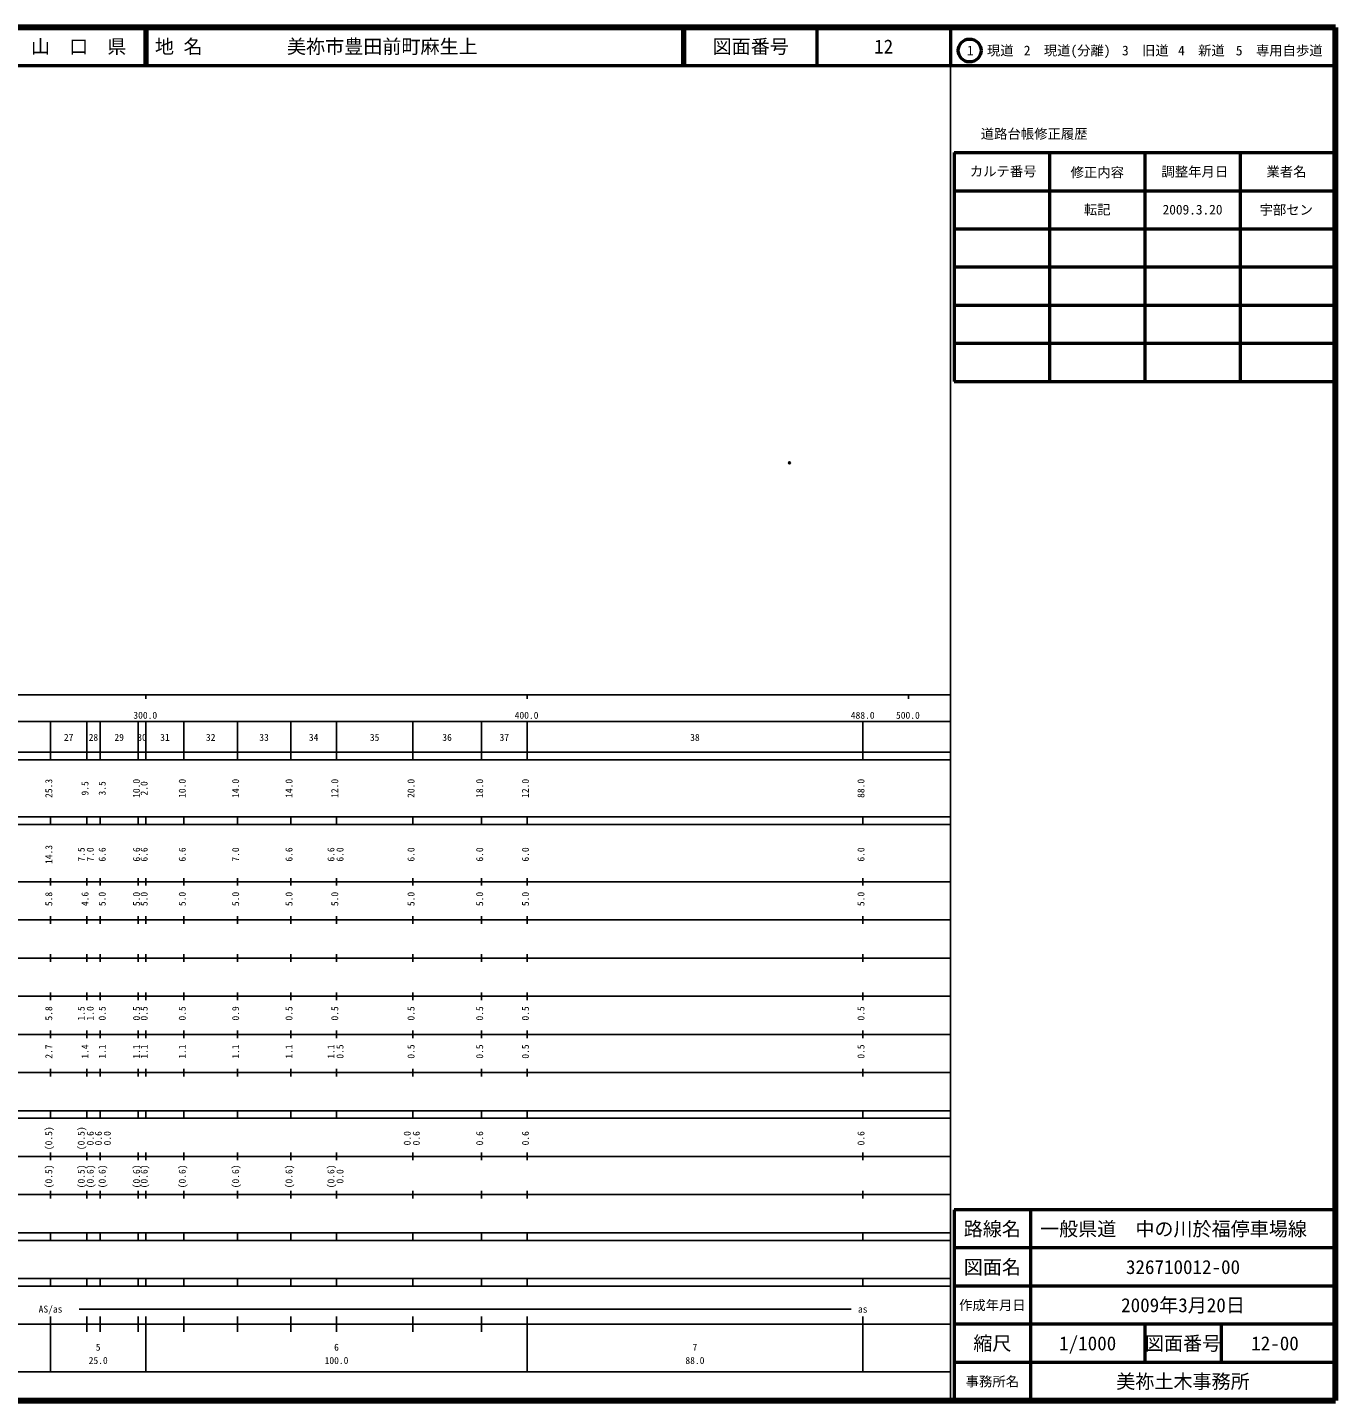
# Model space of a CAD drawing. Units: millimetres on the paper. Extents: x 40 to 680, y 20 to 380.
# Drawn here: x 336.9 to 680, y 20 to 380 of the extents above; entities that cross this region are included whole.
import ezdxf
from ezdxf.enums import TextEntityAlignment as Align

# ---------------------------------------------------------------- set-up
doc = ezdxf.new("R2010")
doc.units = ezdxf.units.MM
doc.header["$PDMODE"] = 32
doc.header["$PDSIZE"] = 0.5
doc.layers.add('M-OTRS', color=6, linetype='Continuous')
doc.layers.add('M-TTL-TXT', color=7, linetype='Continuous')
for name, color, linetype, lineweight in [('M-TTL', 2, 'Continuous', 140), ('M-TTL-BAND', 7, 'Continuous', 25), ('M-TTL-FRAM', 2, 'Continuous', 50), ('M-TTL-LINE', 7, 'Continuous', 50)]:
    doc.layers.add(name, color=color, linetype=linetype, lineweight=lineweight)
doc.styles.add('ＭＳ ゴシック', font='')
doc.styles.get('ＭＳ ゴシック').set_extended_font_data('MS Gothic')

msp = doc.modelspace()

# ---------------------------------------------------------------- linework, layer by layer
at = {"layer": 'M-OTRS'}
msp.add_point((536.788, 265.874), dxfattribs=at)
at = {"layer": 'M-TTL'}
for p, q in [((680, 380), (40, 380)), ((680, 20), (680, 380)), ((40, 20), (680, 20))]:
    msp.add_line(p, q, dxfattribs=at)
at = {"layer": 'M-TTL-BAND'}
for p, q in [((579, 20), (579, 370)), ((40, 205), (579, 205)), ((368, 205), (368, 204)), ((468, 205), (468, 204)), ((568, 205), (568, 204)), ((68, 198), (579, 198)), ((343, 188), (343, 198)), ((352.5, 188), (352.5, 198)), ((356, 188), (356, 198)), ((366, 188), (366, 198)), ((368, 188), (368, 198)), ((378, 188), (378, 198)), ((392, 188), (392, 198)), ((406, 188), (406, 198)), ((418, 188), (418, 198)), ((438, 188), (438, 198)), ((456, 188), (456, 198)), ((468, 188), (468, 198)), ((556, 188), (556, 198)), ((40, 190), (579, 190)), ((40, 188), (579, 188)), ((40, 173), (579, 173)), ((343, 171), (343, 173)), ((352.5, 171), (352.5, 173)), ((356, 171), (356, 173)), ((366, 171), (366, 173)), ((368, 171), (368, 173)), ((378, 171), (378, 173)), ((392, 171), (392, 173)), ((406, 171), (406, 173)), ((418, 171), (418, 173)), ((438, 171), (438, 173)), ((456, 171), (456, 173)), ((468, 171), (468, 173)), ((556, 171), (556, 173)), ((40, 171), (579, 171)), ((40, 156), (579, 156)), ((343, 155), (343, 157)), ((352.5, 155), (352.5, 157)), ((356, 155), (356, 157)), ((366, 155), (366, 157)), ((368, 155), (368, 157)), ((378, 155), (378, 157)), ((392, 155), (392, 157)), ((406, 155), (406, 157)), ((418, 155), (418, 157)), ((438, 155), (438, 157)), ((456, 155), (456, 157)), ((468, 155), (468, 157)), ((556, 155), (556, 157)), ((46, 146), (579, 146)), ((343, 145), (343, 147)), ((352.5, 145), (352.5, 147)), ((356, 145), (356, 147)), ((366, 145), (366, 147)), ((368, 145), (368, 147)), ((378, 145), (378, 147)), ((392, 145), (392, 147)), ((406, 145), (406, 147)), ((418, 145), (418, 147)), ((438, 145), (438, 147)), ((456, 145), (456, 147)), ((468, 145), (468, 147)), ((556, 145), (556, 147)), ((343, 135), (343, 137)), ((352.5, 135), (352.5, 137)), ((356, 135), (356, 137)), ((366, 135), (366, 137)), ((368, 135), (368, 137)), ((378, 135), (378, 137)), ((392, 135), (392, 137)), ((406, 135), (406, 137)), ((418, 135), (418, 137)), ((438, 135), (438, 137)), ((456, 135), (456, 137)), ((468, 135), (468, 137)), ((556, 135), (556, 137)), ((52, 136), (579, 136)), ((46, 126), (579, 126)), ((343, 125), (343, 127)), ((352.5, 125), (352.5, 127)), ((356, 125), (356, 127)), ((366, 125), (366, 127)), ((368, 125), (368, 127)), ((378, 125), (378, 127)), ((392, 125), (392, 127)), ((406, 125), (406, 127)), ((418, 125), (418, 127)), ((438, 125), (438, 127)), ((456, 125), (456, 127)), ((468, 125), (468, 127)), ((556, 125), (556, 127)), ((52, 116), (579, 116)), ((343, 115), (343, 117)), ((352.5, 115), (352.5, 117)), ((356, 115), (356, 117)), ((366, 115), (366, 117)), ((368, 115), (368, 117)), ((378, 115), (378, 117)), ((392, 115), (392, 117)), ((406, 115), (406, 117)), ((418, 115), (418, 117)), ((438, 115), (438, 117)), ((456, 115), (456, 117)), ((468, 115), (468, 117)), ((556, 115), (556, 117)), ((46, 106), (579, 106)), ((343, 105), (343, 107)), ((352.5, 105), (352.5, 107)), ((356, 105), (356, 107)), ((366, 105), (366, 107)), ((368, 105), (368, 107)), ((378, 105), (378, 107)), ((392, 105), (392, 107)), ((406, 105), (406, 107)), ((418, 105), (418, 107)), ((438, 105), (438, 107)), ((456, 105), (456, 107)), ((468, 105), (468, 107)), ((556, 105), (556, 107)), ((40, 96), (579, 96)), ((40, 94), (579, 94)), ((343, 94), (343, 96)), ((352.5, 94), (352.5, 96)), ((356, 94), (356, 96)), ((366, 94), (366, 96)), ((368, 94), (368, 96)), ((378, 94), (378, 96)), ((392, 94), (392, 96)), ((406, 94), (406, 96)), ((418, 94), (418, 96)), ((438, 94), (438, 96)), ((456, 94), (456, 96)), ((468, 94), (468, 96)), ((556, 94), (556, 96)), ((49, 84), (579, 84)), ((343, 83), (343, 85)), ((352.5, 83), (352.5, 85)), ((356, 83), (356, 85)), ((366, 83), (366, 85)), ((368, 83), (368, 85)), ((378, 83), (378, 85)), ((392, 83), (392, 85)), ((406, 83), (406, 85)), ((418, 83), (418, 85)), ((438, 83), (438, 85)), ((456, 83), (456, 85)), ((468, 83), (468, 85)), ((556, 83), (556, 85)), ((40, 74), (579, 74)), ((343, 73), (343, 75)), ((352.5, 73), (352.5, 75)), ((356, 73), (356, 75)), ((366, 73), (366, 75)), ((368, 73), (368, 75)), ((378, 73), (378, 75)), ((392, 73), (392, 75)), ((406, 73), (406, 75)), ((418, 73), (418, 75)), ((438, 73), (438, 75)), ((456, 73), (456, 75)), ((468, 73), (468, 75)), ((556, 73), (556, 75)), ((40, 64), (579, 64)), ((40, 62), (579, 62)), ((343, 62), (343, 64)), ((352.5, 62), (352.5, 64)), ((356, 62), (356, 64)), ((366, 62), (366, 64)), ((368, 62), (368, 64)), ((378, 62), (378, 64)), ((392, 62), (392, 64)), ((406, 62), (406, 64)), ((418, 62), (418, 64)), ((438, 62), (438, 64)), ((456, 62), (456, 64)), ((468, 62), (468, 64)), ((556, 62), (556, 64)), ((40, 52), (579, 52)), ((343, 50), (343, 52)), ((352.5, 50), (352.5, 52)), ((356, 50), (356, 52)), ((366, 50), (366, 52)), ((368, 50), (368, 52)), ((378, 50), (378, 52)), ((392, 50), (392, 52)), ((406, 50), (406, 52)), ((418, 50), (418, 52)), ((438, 50), (438, 52)), ((456, 50), (456, 52)), ((468, 50), (468, 52)), ((556, 50), (556, 52)), ((40, 50), (579, 50)), ((350.5, 44), (553, 44)), ((40, 40), (579, 40)), ((343, 27.5), (343, 42)), ((352.5, 38), (352.5, 42)), ((356, 38), (356, 42)), ((366, 38), (366, 42)), ((368, 27.5), (368, 42)), ((378, 38), (378, 42)), ((392, 38), (392, 42)), ((406, 38), (406, 42)), ((418, 38), (418, 42)), ((438, 38), (438, 42)), ((456, 38), (456, 42)), ((468, 27.5), (468, 42)), ((556, 27.5), (556, 42)), ((68, 27.5), (579, 27.5))]:
    msp.add_line(p, q, dxfattribs=at)
at = {"layer": 'M-TTL-FRAM'}
for p, q in [((580, 347.197), (580, 287.197)), ((580, 347.197), (680, 347.197)), ((580, 287.197), (680, 287.197)), ((680, 70), (580, 70)), ((580, 70), (580, 20))]:
    msp.add_line(p, q, dxfattribs=at)
at = {"layer": 'M-TTL-LINE'}
for p, q in [((367.75, 380), (367.75, 370)), ((368.25, 380), (368.25, 370)), ((508.747, 380), (508.747, 370)), ((509.247, 380), (509.247, 370)), ((543.997, 380), (543.997, 370)), ((579, 380), (579, 370)), ((40, 370), (680, 370)), ((605, 347.197), (605, 287.197)), ((630, 347.197), (630, 287.197)), ((655, 347.197), (655, 287.197)), ((580, 337.197), (680, 337.197)), ((580, 327.197), (680, 327.197)), ((580, 317.197), (680, 317.197)), ((580, 307.197), (680, 307.197)), ((580, 297.197), (680, 297.197)), ((600, 70), (600, 20)), ((680, 60), (580, 60)), ((680, 50), (580, 50)), ((680, 40), (580, 40)), ((630, 40), (630, 30)), ((650, 40), (650, 30)), ((680, 30), (580, 30))]:
    msp.add_line(p, q, dxfattribs=at)
msp.add_circle((584.031, 373.958), 3, dxfattribs=at)

# ---------------------------------------------------------------- texts
at = {"layer": 'M-TTL-BAND', "style": 'ＭＳ ゴシック'}
for s, p in [('300.0', (367.844, 198.195)), ('400.0', (467.844, 198.195)), ('488.0', (556, 198.195)), ('500.0', (567.844, 198.195)), ('27', (347.75, 192.405)), ('28', (354.25, 192.405)), ('29', (361, 192.405)), ('30', (367, 192.405)), ('31', (373, 192.405)), ('32', (385, 192.405)), ('33', (399, 192.405)), ('34', (412, 192.405)), ('35', (428, 192.405)), ('36', (447, 192.405)), ('37', (462, 192.405)), ('38', (512, 192.405)), ('AS/as', (343, 42.5)), ('as', (556, 42.5)), ('5', (355.5, 32.523)), ('6', (418, 32.523)), ('7', (512, 32.523)), ('25.0', (355.5, 29.033)), ('100.0', (418, 29.033)), ('88.0', (512, 29.033))]:
    msp.add_text(s, height=1.833, dxfattribs=at).set_placement(p, align=Align.BOTTOM_CENTER)
for s, p in [('25.3', (344, 180.5)), ('9.5', (353.5, 180.5)), ('3.5', (358, 180.5)), ('10.0', (367, 180.5)), ('2.0', (369, 180.5)), ('10.0', (379, 180.5)), ('14.0', (393, 180.5)), ('14.0', (407, 180.5)), ('12.0', (419, 180.5)), ('20.0', (439, 180.5)), ('18.0', (457, 180.5)), ('12.0', (469, 180.5)), ('88.0', (557, 180.5)), ('14.3', (344, 163.174)), ('7.5', (352.5, 163.174)), ('7.0', (354.87, 163.174)), ('6.6', (358, 163.174)), ('6.6', (367, 163.174)), ('6.6', (369, 163.174)), ('6.6', (379, 163.174)), ('7.0', (393, 163.174)), ('6.6', (407, 163.174)), ('6.6', (418, 163.174)), ('6.0', (420.37, 163.174)), ('6.0', (439, 163.174)), ('6.0', (457, 163.174)), ('6.0', (469, 163.174)), ('6.0', (557, 163.174)), ('5.8', (344, 151.5)), ('4.6', (353.5, 151.5)), ('5.0', (358, 151.5)), ('5.0', (367, 151.5)), ('5.0', (369, 151.5)), ('5.0', (379, 151.5)), ('5.0', (393, 151.5)), ('5.0', (407, 151.5)), ('5.0', (419, 151.5)), ('5.0', (439, 151.5)), ('5.0', (457, 151.5)), ('5.0', (469, 151.5)), ('5.0', (557, 151.5)), ('5.8', (344, 121.5)), ('1.5', (352.5, 121.5)), ('1.0', (354.87, 121.5)), ('0.5', (358, 121.5)), ('0.5', (367, 121.5)), ('0.5', (369, 121.5)), ('0.5', (379, 121.5)), ('0.9', (393, 121.5)), ('0.5', (407, 121.5)), ('0.5', (419, 121.5)), ('0.5', (439, 121.5)), ('0.5', (457, 121.5)), ('0.5', (469, 121.5)), ('0.5', (557, 121.5)), ('2.7', (344, 111.5)), ('1.4', (353.5, 111.5)), ('1.1', (358, 111.5)), ('1.1', (367, 111.5)), ('1.1', (369, 111.5)), ('1.1', (379, 111.5)), ('1.1', (393, 111.5)), ('1.1', (407, 111.5)), ('1.1', (418, 111.5)), ('0.5', (420.37, 111.5)), ('0.5', (439, 111.5)), ('0.5', (457, 111.5)), ('0.5', (469, 111.5)), ('0.5', (557, 111.5)), ('(0.5)', (344, 88.764)), ('(0.5)', (352.5, 88.764)), ('0.6', (354.87, 88.764)), ('0.6', (357, 88.764)), ('0.0', (359.37, 88.764)), ('0.0', (438, 88.764)), ('0.6', (440.37, 88.764)), ('0.6', (457, 88.764)), ('0.6', (469, 88.764)), ('0.6', (557, 88.764)), ('(0.5)', (344, 78.764)), ('(0.5)', (352.5, 78.764)), ('(0.6)', (354.87, 78.764)), ('(0.6)', (358, 78.764)), ('(0.6)', (367, 78.764)), ('(0.6)', (369, 78.764)), ('(0.6)', (379, 78.764)), ('(0.6)', (393, 78.764)), ('(0.6)', (407, 78.764)), ('(0.6)', (418, 78.764)), ('0.0', (420.37, 78.764))]:
    msp.add_text(s, height=1.833, rotation=90, dxfattribs=at).set_placement(p, align=Align.BOTTOM_CENTER)
at = {"layer": 'M-TTL-TXT', "style": 'ＭＳ ゴシック'}
for s, height, p in [('山\u3000口\u3000県', 3.666, (350.375, 375)), ('図面番号', 3.666, (526.622, 375)), ('12', 3.666, (561.497, 375)), ('1\u3000現道', 2.566, (589.448, 373.958)), ('2\u3000現道(分離)', 2.566, (609.619, 373.958)), ('3\u3000旧道', 2.566, (630.121, 373.958)), ('4\u3000新道', 2.566, (644.824, 373.958)), ('5\u3000専用自歩道', 2.566, (665.228, 373.958)), ('道路台帳修正履歴', 2.566, (600.968, 352.113)), ('カルテ番号', 2.566, (592.839, 342.277)), ('修正内容', 2.566, (617.509, 342.023)), ('調整年月日', 2.566, (643.089, 342.197)), ('業者名', 2.566, (667.134, 342.197)), ('転記', 2.566, (617.5, 332.245)), ('2009.3.20', 2.566, (642.5, 332.245)), ('宇部セン', 2.566, (667.077, 332.189)), ('路線名', 3.666, (590, 65)), ('路線名', 3.666, (590, 65)), ('一般県道\u3000中の川於福停車場線\u3000', 3.666, (640, 65)), ('図面名', 3.666, (590, 55)), ('図面名', 3.666, (590, 55)), ('326710012-00', 3.666, (640, 55)), ('2009年3月20日', 3.666, (640, 45)), ('作成年月日', 2.566, (590, 45)), ('作成年月日', 2.566, (590, 45)), ('縮尺', 3.666, (590, 35)), ('縮尺', 3.666, (590, 35)), ('1/1000', 3.666, (615, 35)), ('図面番号', 3.666, (640, 35)), ('図面番号', 3.666, (640, 35)), ('12-00', 3.666, (664.125, 35)), ('事務所名', 2.566, (590, 25)), ('事務所名', 2.566, (590, 25)), ('美祢土木事務所', 3.666, (640, 25))]:
    msp.add_text(s, height=height, dxfattribs=at).set_placement(p, align=Align.MIDDLE_CENTER)
for s, p in [('地 名', (370.38, 375)), ('美祢市豊田前町麻生上', (405.024, 375))]:
    msp.add_text(s, height=3.666, dxfattribs=at).set_placement(p, align=Align.MIDDLE_LEFT)

doc.saveas('drawing.dxf')
